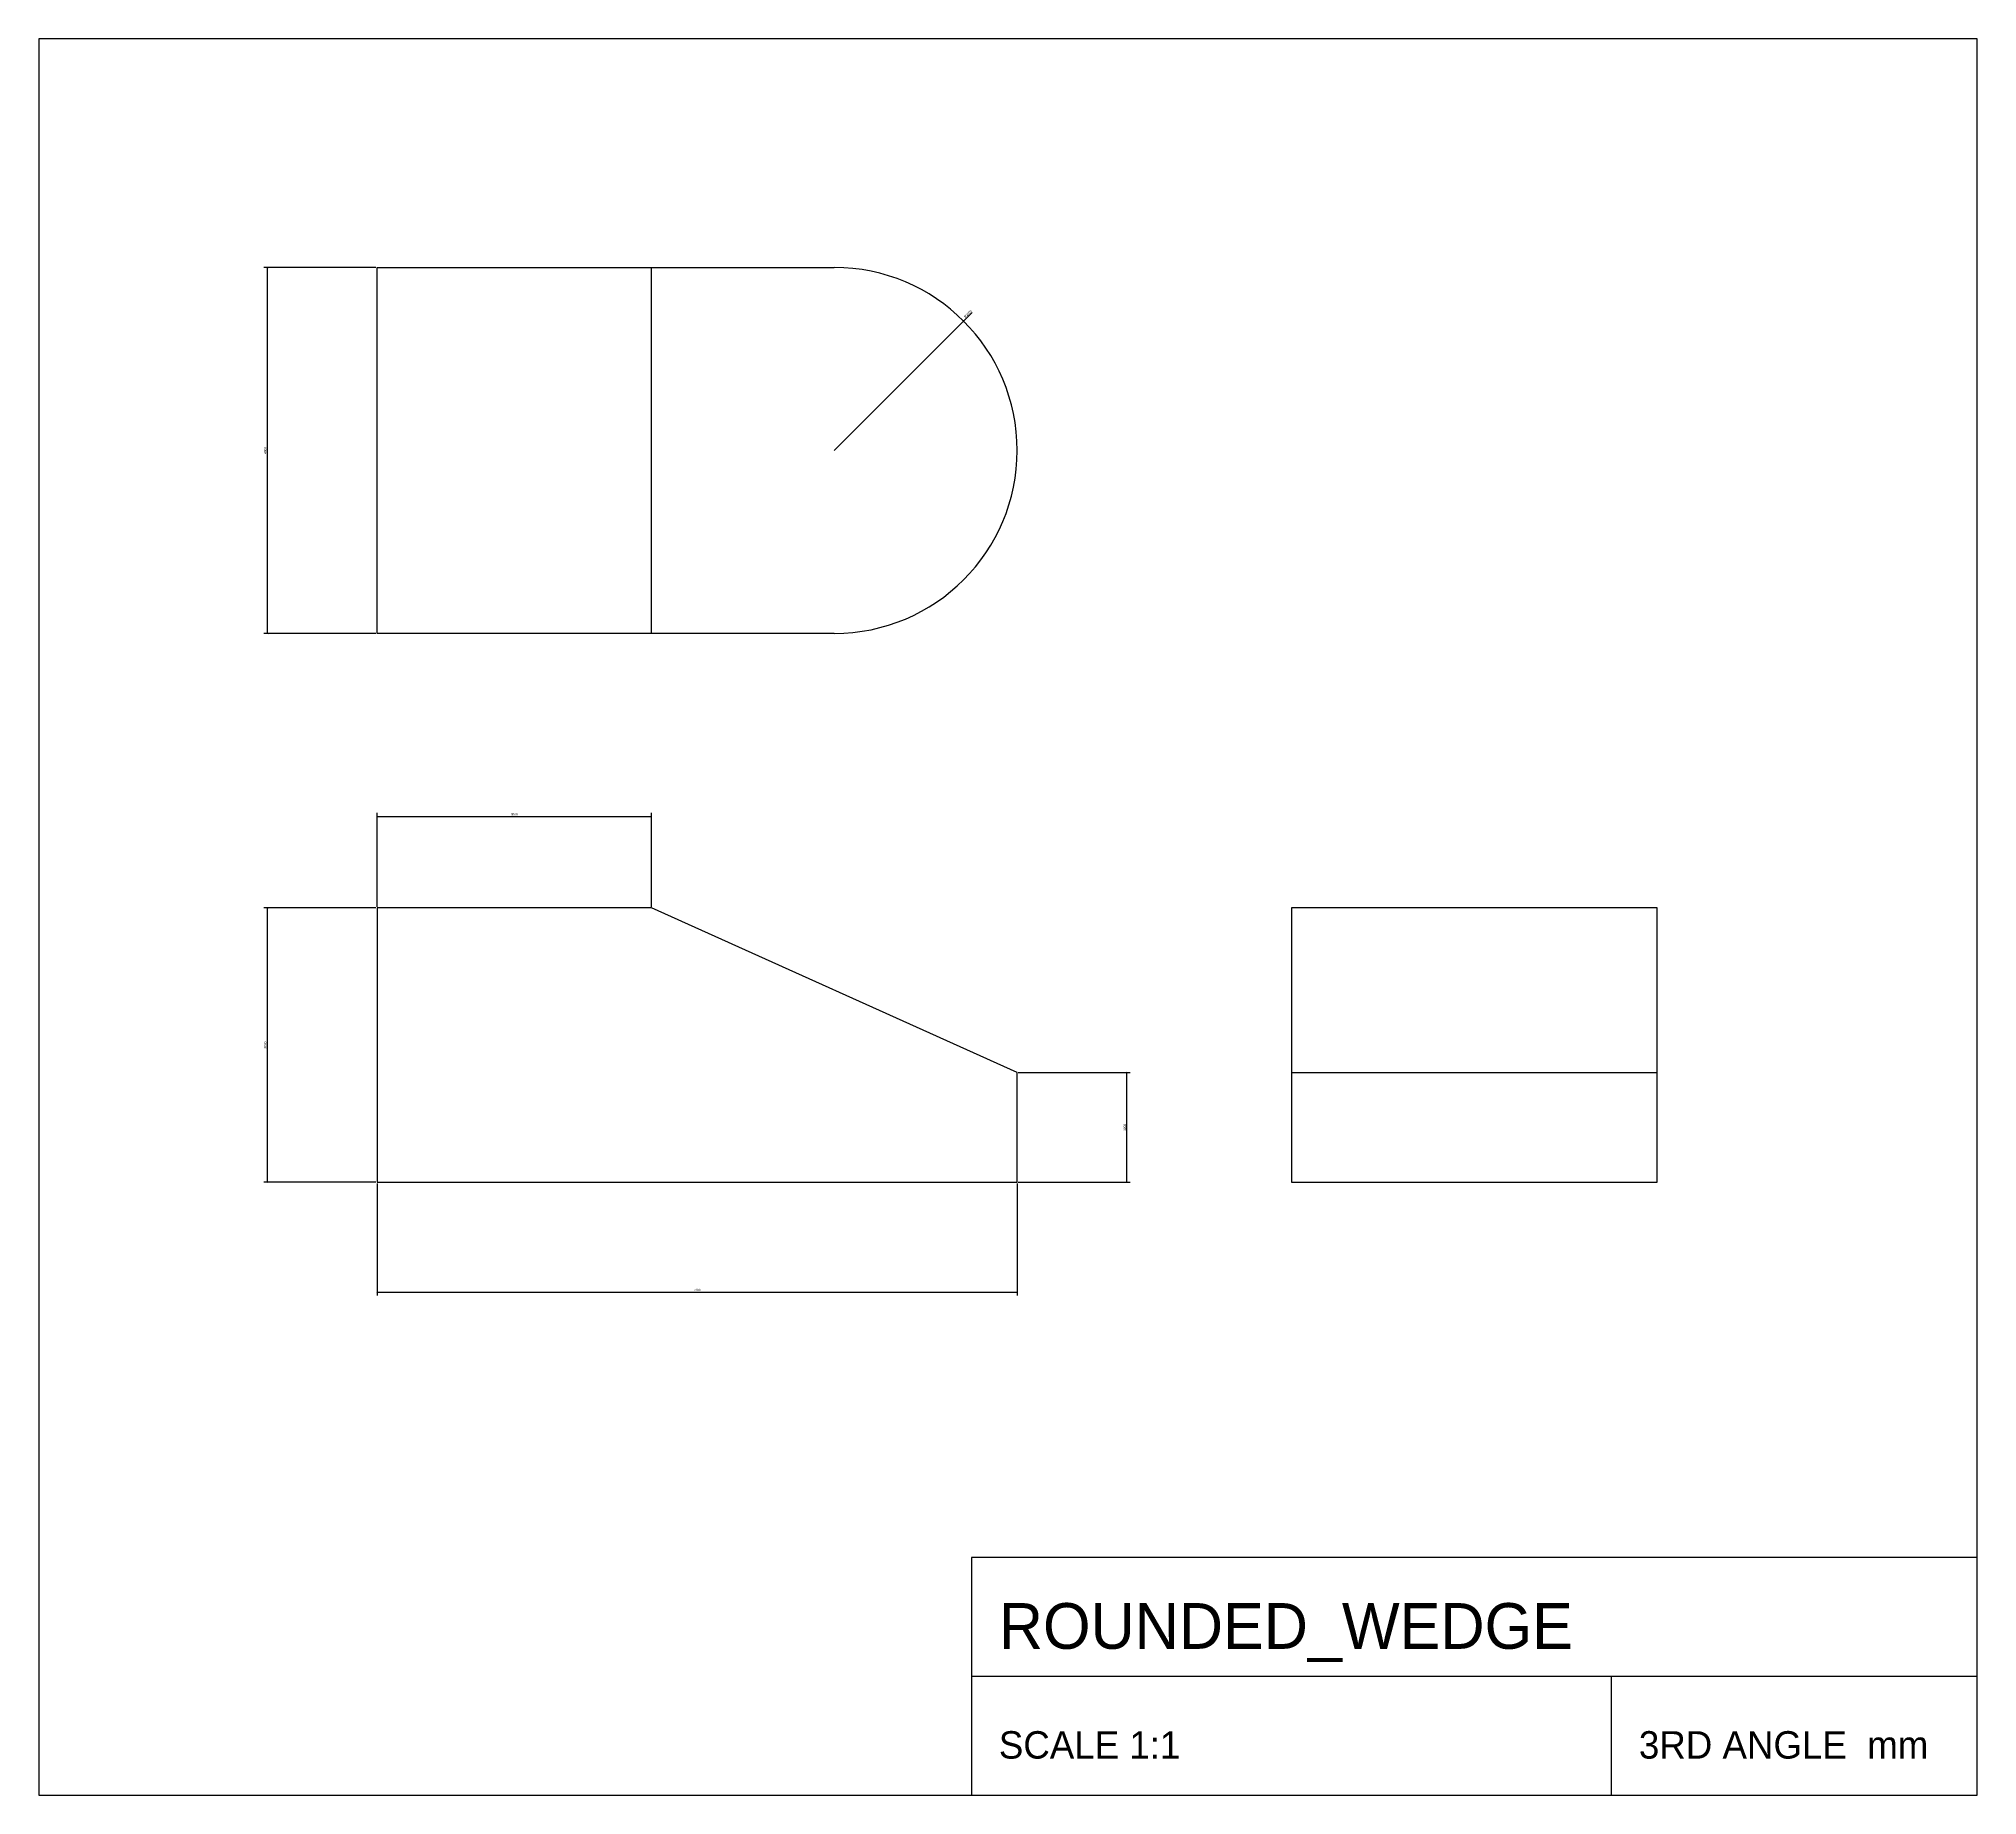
# Model space of a CAD drawing. Header units: millimetres. Extents: x -37 to 175, y -67 to 125.
import ezdxf

# ---------------------------------------------------------------- set-up
doc = ezdxf.new("R2010")
doc.units = ezdxf.units.MM
for name, color, linetype in [('DIM', 4, 'CONTINUOUS'), ('OUTLINE', 7, 'CONTINUOUS'), ('TITLE', 8, 'CONTINUOUS')]:
    doc.layers.add(name, color=color, linetype=linetype)
doc.styles.add('OpenSansCondensed-Light', font='OpenSansCondensed-Light.ttf')
doc.dimstyles.new('EZDXF', dxfattribs={"dimtxt": 0.25, "dimasz": 0.175, "dimexe": 0.375, "dimexo": 0.125, "dimgap": 0.1, "dimtad": 1, "dimlfac": 100, "dimzin": 12, "dimdsep": 46, "dimtxsty": 'OpenSansCondensed-Light', "dimblk": 'ARCHTICK', "dimcen": 2.5, "dimazin": 3, "dimtfac": 0.5, "dimtmove": 2, "dimatfit": 3})

# ---------------------------------------------------------------- blocks, each defined once
blk = doc.blocks.new('_ARCHTICK')
at = {"color": 0, "linetype": 'BYBLOCK', "const_width": 0.15}
blk.add_lwpolyline([(-0.5, -0.5), (0.5, 0.5)], dxfattribs=at)

msp = doc.modelspace()

# ---------------------------------------------------------------- linework, layer by layer
at = {"layer": 'OUTLINE'}
for p, q in [((0, 60), (0, 100)), ((0, 100), (50, 100)), ((30, 60), (30, 100)), ((50, 60), (0, 60)), ((30, 30), (0, 30)), ((0, 30), (0, 0)), ((70, 12), (30, 30)), ((140, 30), (100, 30)), ((100, 30), (100, 0)), ((140, 0), (140, 30)), ((70, 0), (70, 12)), ((100, 12), (140, 12)), ((0, 0), (70, 0)), ((100, 0), (140, 0))]:
    msp.add_line(p, q, dxfattribs=at)
msp.add_arc((50, 80), 20, 270, 90, dxfattribs=at)
at = {"layer": 'TITLE'}
for p, q in [((175, 125), (-37, 125)), ((-37, 125), (-37, -67)), ((175, -67), (175, 125)), ((175, -41), (65, -41)), ((65, -41), (65, -67)), ((175, -67), (175, -41)), ((65, -54), (175, -54)), ((135, -67), (135, -54)), ((-37, -67), (175, -67)), ((65, -67), (175, -67))]:
    msp.add_line(p, q, dxfattribs=at)

# ---------------------------------------------------------------- texts
for s, height, p in [('ROUNDED_WEDGE', 5, (68, -51)), ('SCALE 1:1', 3, (68, -63)), ('3RD ANGLE  mm', 3, (138, -63))]:
    msp.add_text(s, height=height, dxfattribs=at).set_placement(p)

# ---------------------------------------------------------------- dimensions: what is measured, and where the dimension line sits
at = {"layer": 'DIM'}
for base, p1, p2 in [((-12, 60), (0, 60), (0, 100)), ((-12, 0), (0, 0), (0, 30)), ((82, 0), (70, 0), (70, 12))]:
    msp.add_linear_dim(base=base, p1=p1, p2=p2, angle=90, dimstyle='EZDXF', dxfattribs=at).render()
msp.add_radius_dim(center=(50, 80), mpoint=(64.14214, 94.14214), dimstyle='EZDXF', dxfattribs=at).render()
for base, p1, p2 in [((0, 40), (0, 30), (30, 30)), ((0, -12), (0, 0), (70, 0))]:
    msp.add_linear_dim(base=base, p1=p1, p2=p2, dimstyle='EZDXF', dxfattribs=at).render()

doc.saveas('drawing.dxf')
